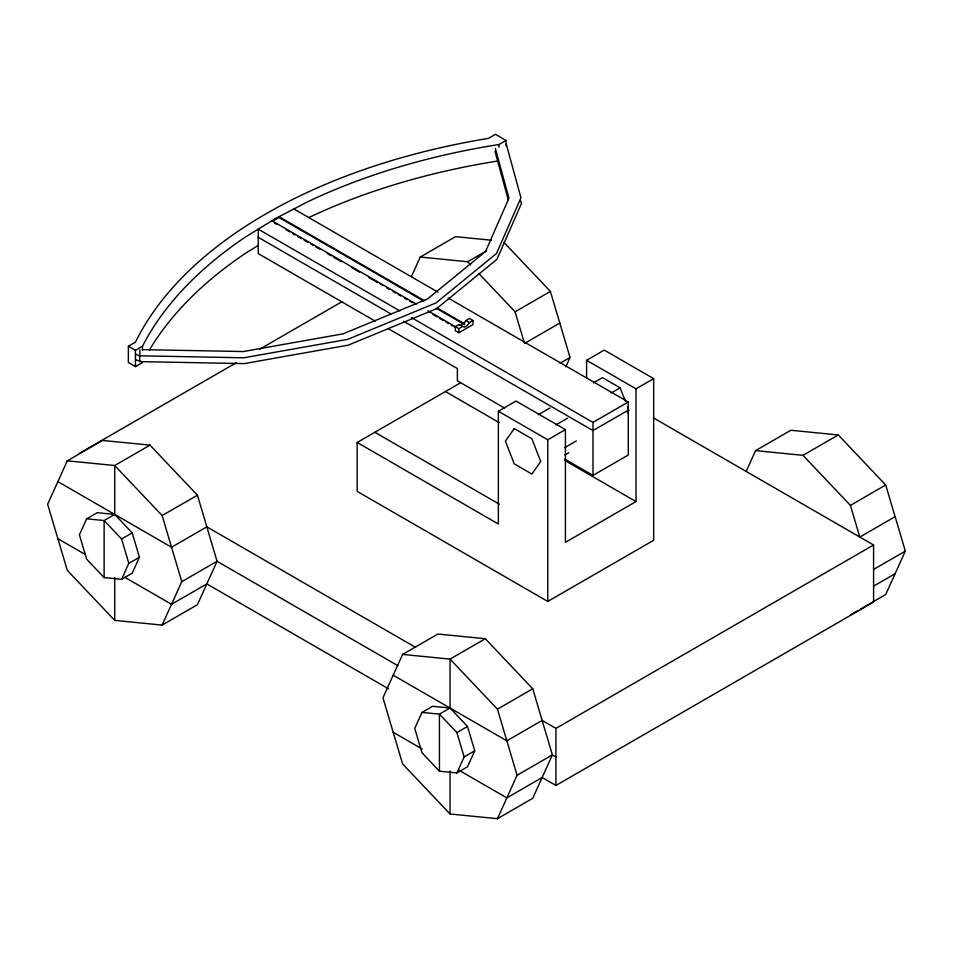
<?xml version="1.0" encoding="UTF-8"?>
<svg xmlns="http://www.w3.org/2000/svg" width="953" height="953" viewBox="0 0 953 953"><rect width="100%" height="100%" fill="white"/><g stroke="black" fill="none" stroke-linecap="round" stroke-linejoin="round"><path stroke-width="1.43" d="M139.877 349.787L139.71 361.616L244.242 363.605L348.25 345.153L436.498 308.724L496.954 259.299L521.41 203.597L520.636 200.761M67.294 460.823L47.65 504.232L67.294 570.335L114.717 620.391L162.129 625.085L197.426 604.714L217.07 561.293L197.426 495.203L150.014 445.134L102.59 440.441L67.294 460.823L114.717 465.517L150.014 445.134M86.652 518.813L79.421 534.8L86.652 559.161L104.127 577.601L121.591 579.329L132.181 573.218L139.424 557.219L132.181 532.87L114.717 514.429L97.242 512.69L86.652 518.813L104.127 520.541L114.717 514.429L114.717 465.517L162.129 515.573L181.773 581.675L162.129 625.085M121.591 579.329L128.834 563.33L139.424 557.219M411.434 276.537L420.261 257.036L455.546 236.666L491.474 240.216M402.607 654.413L382.963 697.834L402.607 763.925L450.03 813.981L497.454 818.687L532.739 798.304L552.383 754.883L532.739 688.793L485.327 638.736L437.904 634.031L402.607 654.413L450.03 659.107L485.327 638.736M565.82 366.834L570.037 357.518L550.393 291.415L503.982 242.419M421.965 712.403L414.734 728.402L421.965 752.751L439.44 771.191L456.904 772.919L467.494 766.808L474.737 750.809L467.494 726.46L450.03 708.019L432.555 706.292L421.965 712.403L439.44 714.131L450.03 708.019L450.03 659.107L497.454 709.163L517.086 775.265L497.454 818.687M456.904 772.919L464.147 756.92L474.737 750.809M746.163 471.425L755.574 450.626L790.871 430.256L838.283 434.949L885.706 485.006L905.35 551.108L885.706 594.517L860.499 609.074M627.348 412.84L628.956 410.564L627.396 406.55M465.91 320.518L463.718 323.567L461.038 325.116L458.858 324.592L455.32 326.629L455.32 330.703L458.858 332.74L472.974 324.592L472.974 320.518L469.436 318.481L465.91 320.518L469.436 322.555L472.974 320.518M469.436 322.555L467.256 325.604L464.564 327.165L458.858 324.592M506.043 145.869L506.043 140.436L498.979 144.511A512.44 295.859 0 0 0 307.593 201.845L275.31 218.618L245.612 236.916A512.44 295.859 0 0 0 142.485 346.249L135.433 350.323L128.369 346.249L128.369 362.557L135.433 366.631L142.485 362.557M423.382 300.85L279.026 217.51L271.891 221.537L271.891 220.727L416.306 304.102M258.239 245.445L245.612 253.224A512.44 295.859 0 0 0 149.442 349.977M128.369 346.249L135.433 342.175A512.416 295.835 0 0 1 488.401 138.388L495.453 134.313L506.043 140.436M79.421 453.294L236.32 362.7M259.466 349.334L341.782 301.815M420.261 257.036L467.673 261.741L486.59 250.818M427.909 310.797L458.858 328.666L462.384 326.629M104.127 577.601L104.127 520.541L121.591 538.981L132.181 532.87M162.129 515.573L197.426 495.203M478.775 273.451L515.096 311.798L550.393 291.415M524.507 343.449L559.804 323.079M586.595 378.103L586.595 360.305L604.25 350.12L653.663 378.651L653.663 540.291L547.772 601.426L357.172 491.379L357.172 442.478L460.537 382.796M181.773 581.675L217.07 561.293L397.758 665.611M559.947 363.331L570.037 357.518M357.172 442.478L498.359 523.983L498.359 411.255L516.002 401.058L565.415 429.589L565.415 542.328L636.008 501.576L636.008 388.836L586.595 360.305M538.302 414.674L549.857 408.015M593.493 382.82L602.475 377.626L620.129 387.811L625.323 401.189M555.956 424.871L567.5 418.2M611.147 393.005L620.129 387.811M498.359 411.255L547.772 439.786L565.415 429.589M636.008 388.836L653.663 378.651M411.446 317.599L592.98 422.405L628.277 402.023L628.277 455.01L592.98 475.392L564.76 459.096M628.277 410.171L592.98 430.553L403.715 321.292M564.772 447.612L576.327 440.941M564.938 454.974L568.786 452.758M755.574 450.626L802.986 455.331L838.283 434.949M439.44 771.191L439.44 714.131L456.904 732.571L467.494 726.46M497.454 709.163L532.739 688.793M802.986 455.331L850.41 505.388L885.706 485.006M895.117 516.669L859.82 537.051L850.41 505.388M393.196 675.212L506.853 740.826L542.15 720.444L555.921 728.39L873.579 544.997L873.579 602.058L555.921 785.451L542.15 777.505L506.853 797.887L458.869 770.179M517.086 775.265L552.383 754.883L555.921 756.92M873.83 569.298L905.35 551.108M873.687 586.095L895.117 573.73M850.41 614.899L857.974 610.539M140.782 361.425L135.957 359.865M142.438 349.632L243.301 351.55L342.985 333.86L427.563 298.944L485.518 251.568L508.95 198.176L495.31 148.311M135.505 354.051L139.257 355.803L243.789 357.792L347.797 339.339L436.033 302.911L496.501 253.486L520.946 197.771L506.222 143.927M293.881 208.969L437.927 292.13M448.22 298.075L628.277 402.023M653.377 417.855L873.579 544.997M424.669 300.779L279.026 216.688L279.026 217.51M437.558 308.212L464.623 323.841M436.271 308.284L464.623 324.663M274.476 223.026L277.049 224.515M286.079 229.733L289.95 231.96M292.523 233.449L295.108 234.938M297.681 236.427L301.553 238.667M304.126 240.156L307.998 242.384M310.571 243.873L313.156 245.362M315.729 246.851L319.6 249.078M327.344 253.546L331.203 255.785M333.788 257.274L341.519 261.741M351.836 267.698L359.567 272.165M368.597 277.371L377.626 282.576M380.199 284.065L382.784 285.555M386.644 287.794L389.229 289.283M393.101 291.511L395.674 293M398.247 294.489L400.832 295.978M404.703 298.218L407.276 299.707M409.861 301.196L412.435 302.685M433.067 314.585L436.939 316.825M439.512 318.314L443.383 320.542M445.956 322.031L448.541 323.52M451.114 325.009L454.986 327.248M399.855 310.904L258.239 229.137L258.239 253.593L375.148 321.09M258.239 237.297L390.849 313.859M387.99 328.511L457.369 368.561L457.369 380.795L504.697 408.122M445.408 391.528L499.324 422.655M564.772 460.442L636.008 501.576M374.815 432.281L499.324 504.161M415.603 647.385L206.837 526.854L171.54 547.236L57.883 481.61M388.55 688.828L206.837 583.915L171.54 604.297L124.819 577.315M57.883 538.671L85.663 554.717M393.196 732.261L422.25 749.034M467.673 261.741L470.699 264.934M515.096 311.798L524.09 342.079M456.904 732.571L464.147 756.92M121.591 538.981L128.834 563.33M494.988 151.277L508.235 199.713M592.98 422.405L592.98 475.392M555.921 728.39L555.921 785.451M547.772 439.786L547.772 601.426M498.979 144.511L498.979 147.227M458.858 328.666L458.858 332.74M450.03 771.001L450.03 813.981M275.31 218.618L275.31 219.44M142.485 346.249L142.485 350.323M135.433 350.323L135.433 366.631M114.717 577.411L114.717 620.391M308.879 217.534A512.44 295.859 0 0 1 497.537 161.033M514.239 428.576L505.412 441.132L514.239 463.873L531.893 474.058L540.708 461.502L531.893 438.761L514.239 428.576"/></g></svg>
